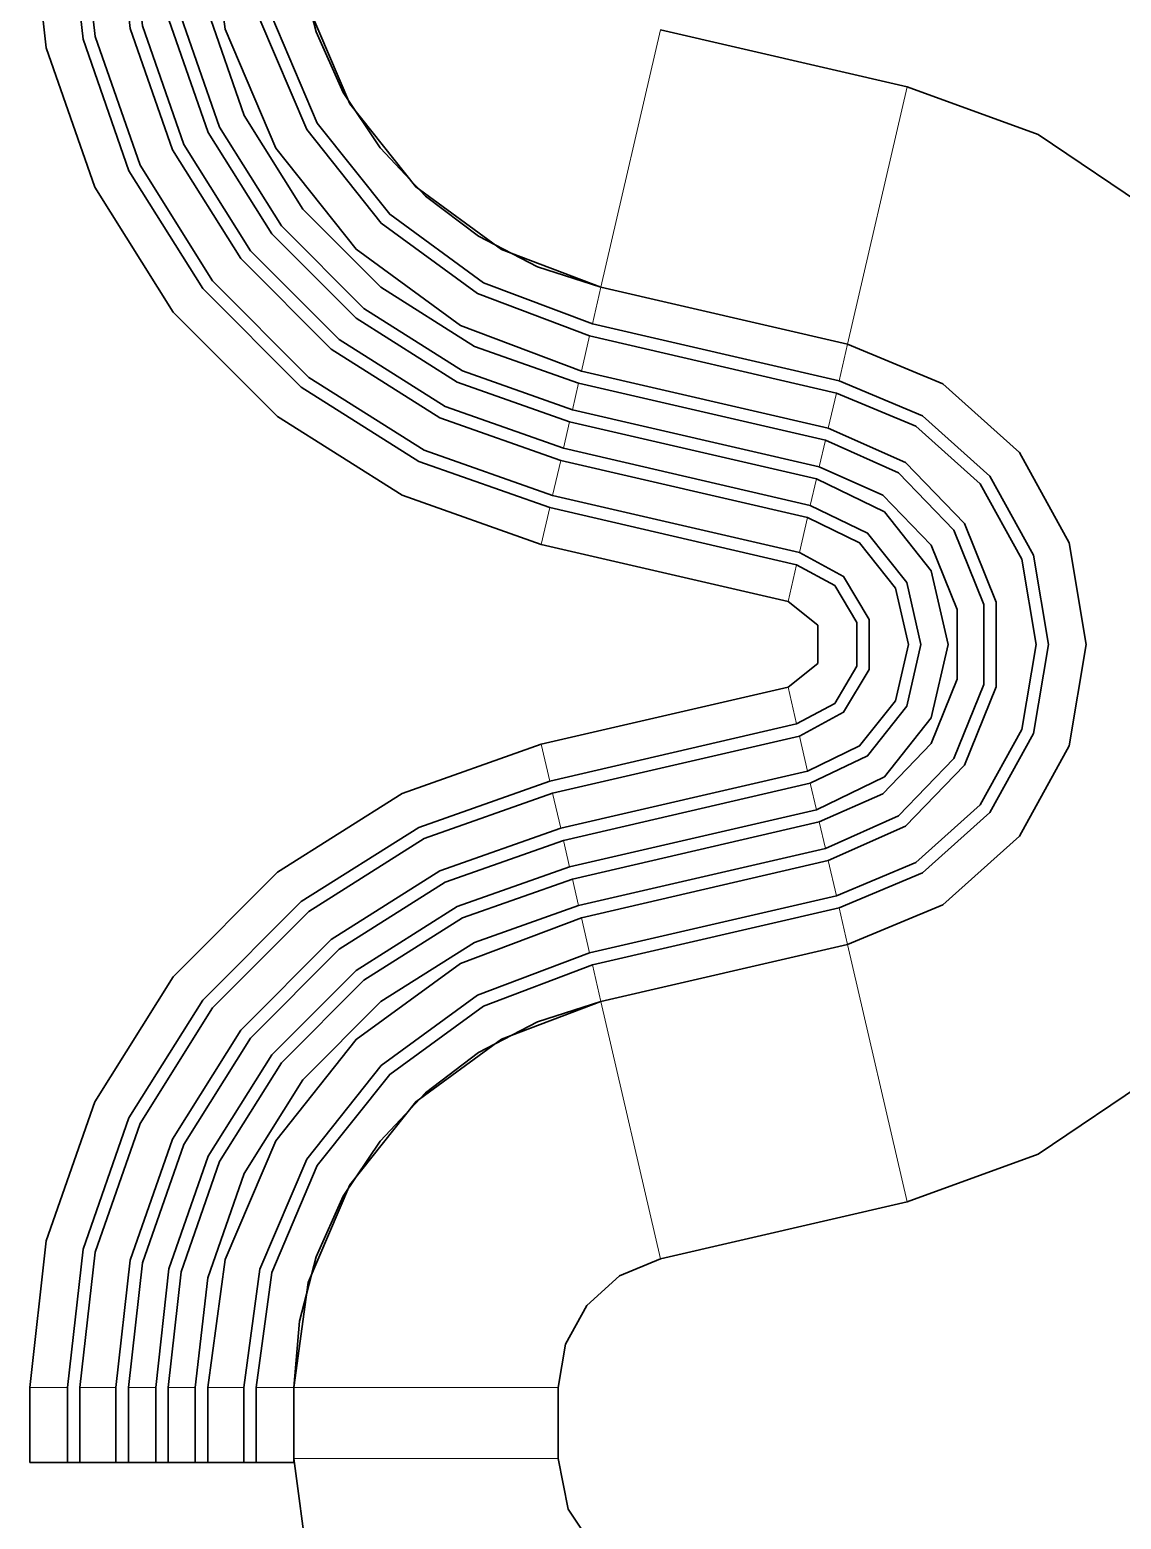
# Model space of a CAD drawing. Extents: x -442948 to -439736, y 420528 to 424220.
# Drawn here: x -441743.21 to -441730.81, y 423941.43 to 423958.35 of the extents above; entities that cross this region are included whole.
import ezdxf

# ---------------------------------------------------------------- set-up
doc = ezdxf.new("R2010")
doc.units = 0
doc.linetypes.add('DASHED2', pattern=[9.525, 6.35, -3.175])
for name, color, linetype, lineweight in [('GIZLI', 8, 'DASHED2', 18), ('GORUNEN', 7, 'Continuous', 35), ('TEGET', 8, 'Continuous', 18)]:
    doc.layers.add(name, color=color, linetype=linetype, lineweight=lineweight)

msp = doc.modelspace()

# ---------------------------------------------------------------- linework, layer by layer
at = {"layer": 'GIZLI'}
for points in [[(-441742.636, 423959.809), (-441742.463, 423958.27), (-441741.952, 423956.808), (-441741.13, 423955.496), (-441740.037, 423954.399), (-441738.728, 423953.572), (-441737.268, 423953.057)], [(-441742.086, 423959.809), (-441741.926, 423958.392), (-441741.457, 423957.046), (-441740.7, 423955.838), (-441739.693, 423954.828), (-441738.488, 423954.067), (-441737.144, 423953.593)], [(-441741.635, 423959.809), (-441741.487, 423958.492), (-441741.05, 423957.241), (-441740.347, 423956.119), (-441739.412, 423955.18), (-441738.291, 423954.473), (-441737.042, 423954.032)], [(-441741.184, 423959.809), (-441740.988, 423958.354), (-441740.412, 423957.004), (-441739.499, 423955.855), (-441738.313, 423954.99), (-441736.94, 423954.471)], [(-441740.634, 423959.809), (-441740.457, 423958.5), (-441739.94, 423957.286), (-441739.118, 423956.252), (-441738.051, 423955.474), (-441736.816, 423955.007)], [(-441737.268, 423949.675), (-441738.728, 423949.16), (-441740.037, 423948.333), (-441741.13, 423947.236), (-441741.952, 423945.924), (-441742.463, 423944.462), (-441742.636, 423942.924)], [(-441737.144, 423949.139), (-441738.488, 423948.665), (-441739.693, 423947.904), (-441740.7, 423946.894), (-441741.457, 423945.686), (-441741.926, 423944.34), (-441742.086, 423942.924)], [(-441737.042, 423948.7), (-441738.291, 423948.259), (-441739.412, 423947.552), (-441740.347, 423946.614), (-441741.05, 423945.491), (-441741.487, 423944.24), (-441741.635, 423942.924)], [(-441736.94, 423948.261), (-441738.313, 423947.742), (-441739.499, 423946.877), (-441740.412, 423945.728), (-441740.988, 423944.378), (-441741.184, 423942.924)], [(-441736.816, 423947.725), (-441738.051, 423947.258), (-441739.118, 423946.48), (-441739.94, 423945.446), (-441740.457, 423944.232), (-441740.634, 423942.924)], [(-441742.636, 423942.074), (-441742.636, 423942.924)], [(-441742.086, 423942.074), (-441742.086, 423942.924)], [(-441741.635, 423942.074), (-441741.635, 423942.924)], [(-441741.184, 423942.074), (-441741.184, 423942.924)], [(-441740.634, 423942.074), (-441740.634, 423942.924)], [(-441740.206, 423942.074), (-441743.206, 423942.074)]]:
    msp.add_lwpolyline(points, dxfattribs=at)
at = {"layer": 'GIZLI', "color": 6}
for points in [[(-441740.206, 423959.809), (-441740.142, 423959.057), (-441739.954, 423958.326), (-441739.647, 423957.636), (-441739.228, 423957.008), (-441738.71, 423956.459), (-441738.108, 423956.004), (-441737.438, 423955.656), (-441736.72, 423955.425)], [(-441740.206, 423959.809), (-441740.044, 423958.614), (-441739.571, 423957.505), (-441738.821, 423956.562), (-441737.847, 423955.851), (-441736.72, 423955.424)], [(-441736.044, 423958.347), (-441736.72, 423955.425)], [(-441736.044, 423958.347), (-441733.241, 423957.699)], [(-441733.241, 423957.699), (-441733.917, 423954.776)], [(-441733.241, 423945.033), (-441731.753, 423945.576), (-441730.44, 423946.462), (-441729.38, 423947.639), (-441728.637, 423949.037), (-441728.254, 423950.574), (-441728.254, 423952.158), (-441728.637, 423953.695), (-441729.38, 423955.093), (-441730.44, 423956.271), (-441731.753, 423957.157), (-441733.241, 423957.699)], [(-441736.72, 423955.425), (-441733.917, 423954.776)], [(-441733.917, 423954.776), (-441736.72, 423955.424)], [(-441734.013, 423954.359), (-441736.816, 423955.007)], [(-441733.917, 423947.956), (-441732.837, 423948.407), (-441731.966, 423949.188), (-441731.401, 423950.213), (-441731.206, 423951.366), (-441731.401, 423952.52), (-441731.966, 423953.544), (-441732.837, 423954.325), (-441733.917, 423954.776)], [(-441733.917, 423947.956), (-441732.837, 423948.407), (-441731.966, 423949.188), (-441731.401, 423950.213), (-441731.206, 423951.366), (-441731.401, 423952.52), (-441731.966, 423953.544), (-441732.837, 423954.326), (-441733.917, 423954.776)], [(-441733.917, 423947.956), (-441732.837, 423948.407), (-441731.966, 423949.188), (-441731.401, 423950.213), (-441731.206, 423951.366), (-441731.401, 423952.52), (-441731.966, 423953.544), (-441732.837, 423954.326), (-441733.917, 423954.776)], [(-441734.137, 423953.823), (-441736.94, 423954.471)], [(-441734.013, 423948.374), (-441733.066, 423948.769), (-441732.302, 423949.455), (-441731.806, 423950.354), (-441731.634, 423951.366), (-441731.806, 423952.378), (-441732.302, 423953.278), (-441733.066, 423953.963), (-441734.013, 423954.359)], [(-441734.239, 423953.384), (-441737.042, 423954.032)], [(-441734.137, 423948.91), (-441733.259, 423949.301), (-441732.591, 423949.993), (-441732.231, 423950.885), (-441732.231, 423951.847), (-441732.591, 423952.739), (-441733.259, 423953.431), (-441734.137, 423953.823)], [(-441734.341, 423952.945), (-441737.144, 423953.593)], [(-441734.239, 423949.349), (-441733.517, 423949.67), (-441732.969, 423950.239), (-441732.673, 423950.971), (-441732.673, 423951.761), (-441732.969, 423952.494), (-441733.517, 423953.062), (-441734.239, 423953.384)], [(-441734.465, 423952.409), (-441737.268, 423953.057)], [(-441734.341, 423949.788), (-441733.693, 423950.101), (-441733.245, 423950.665), (-441733.086, 423951.366), (-441733.245, 423952.068), (-441733.693, 423952.631), (-441734.341, 423952.945)], [(-441734.465, 423950.324), (-441733.965, 423950.594), (-441733.674, 423951.082), (-441733.674, 423951.65), (-441733.965, 423952.138), (-441734.465, 423952.409)], [(-441737.268, 423949.675), (-441734.465, 423950.324)], [(-441737.144, 423949.139), (-441734.341, 423949.788)], [(-441737.042, 423948.7), (-441734.239, 423949.349)], [(-441736.94, 423948.261), (-441734.137, 423948.91)], [(-441736.816, 423947.725), (-441734.013, 423948.374)], [(-441733.917, 423947.956), (-441736.72, 423947.308)], [(-441736.72, 423947.308), (-441733.917, 423947.956)], [(-441733.917, 423947.956), (-441733.241, 423945.033)], [(-441736.72, 423947.308), (-441737.847, 423946.881), (-441738.821, 423946.171), (-441739.571, 423945.227), (-441740.044, 423944.118), (-441740.206, 423942.924)], [(-441736.72, 423947.308), (-441737.847, 423946.881), (-441738.821, 423946.171), (-441739.571, 423945.227), (-441740.044, 423944.118), (-441740.206, 423942.924)], [(-441736.044, 423944.385), (-441736.72, 423947.308)], [(-441733.241, 423945.033), (-441736.044, 423944.385)], [(-441737.206, 423942.924), (-441737.122, 423943.418), (-441736.88, 423943.857), (-441736.507, 423944.191), (-441736.044, 423944.385)], [(-441740.206, 423942.924), (-441740.206, 423942.116)], [(-441740.206, 423942.074), (-441740.206, 423942.924)], [(-441737.206, 423942.924), (-441740.206, 423942.924)], [(-441737.206, 423942.924), (-441737.206, 423942.116)], [(-441740.206, 423942.116), (-441740.052, 423940.951), (-441739.603, 423939.866), (-441738.888, 423938.934), (-441737.956, 423938.219), (-441736.87, 423937.769), (-441735.706, 423937.616)], [(-441737.206, 423942.116), (-441740.206, 423942.116)], [(-441737.206, 423942.116), (-441737.092, 423941.542), (-441736.766, 423941.055), (-441736.28, 423940.73), (-441735.706, 423940.616)]]:
    msp.add_lwpolyline(points, dxfattribs=at)
at = {"layer": 'GORUNEN'}
for points in [[(-441737.396, 423952.502), (-441738.976, 423953.059), (-441740.393, 423953.954), (-441741.576, 423955.141), (-441742.466, 423956.561), (-441743.018, 423958.143), (-441743.206, 423959.809)], [(-441737.299, 423952.919), (-441738.789, 423953.445), (-441740.125, 423954.289), (-441741.241, 423955.408), (-441742.08, 423956.747), (-441742.601, 423958.239), (-441742.777, 423959.809)], [(-441742.636, 423959.809), (-441742.463, 423958.27), (-441741.952, 423956.808), (-441741.13, 423955.496), (-441740.037, 423954.399), (-441738.728, 423953.572), (-441737.268, 423953.057)], [(-441737.175, 423953.455), (-441738.55, 423953.94), (-441739.782, 423954.718), (-441740.81, 423955.75), (-441741.584, 423956.985), (-441742.064, 423958.361), (-441742.227, 423959.809)], [(-441742.086, 423959.809), (-441741.926, 423958.392), (-441741.457, 423957.046), (-441740.7, 423955.838), (-441739.693, 423954.828), (-441738.488, 423954.067), (-441737.144, 423953.593)], [(-441737.074, 423953.894), (-441738.353, 423954.346), (-441739.5, 423955.07), (-441740.458, 423956.031), (-441741.178, 423957.18), (-441741.625, 423958.461), (-441741.776, 423959.809)], [(-441741.635, 423959.809), (-441741.487, 423958.492), (-441741.05, 423957.241), (-441740.347, 423956.119), (-441739.412, 423955.18), (-441738.291, 423954.473), (-441737.042, 423954.032)], [(-441736.972, 423954.333), (-441738.156, 423954.751), (-441739.218, 423955.422), (-441740.105, 423956.311), (-441740.772, 423957.375), (-441741.185, 423958.561), (-441741.326, 423959.809)], [(-441741.184, 423959.809), (-441740.988, 423958.354), (-441740.412, 423957.004), (-441739.499, 423955.855), (-441738.313, 423954.99), (-441736.94, 423954.471)], [(-441736.848, 423954.869), (-441738.119, 423955.35), (-441739.216, 423956.15), (-441740.061, 423957.213), (-441740.594, 423958.463), (-441740.776, 423959.809)], [(-441740.634, 423959.809), (-441740.457, 423958.5), (-441739.94, 423957.286), (-441739.118, 423956.252), (-441738.051, 423955.474), (-441736.816, 423955.007)], [(-441743.206, 423942.924), (-441743.018, 423944.589), (-441742.466, 423946.171), (-441741.576, 423947.591), (-441740.393, 423948.778), (-441738.976, 423949.673), (-441737.396, 423950.231)], [(-441742.777, 423942.924), (-441742.601, 423944.494), (-441742.08, 423945.986), (-441741.241, 423947.324), (-441740.125, 423948.444), (-441738.789, 423949.287), (-441737.299, 423949.813)], [(-441737.268, 423949.675), (-441738.728, 423949.16), (-441740.037, 423948.333), (-441741.13, 423947.236), (-441741.952, 423945.924), (-441742.463, 423944.462), (-441742.636, 423942.924)], [(-441742.227, 423942.924), (-441742.064, 423944.372), (-441741.584, 423945.747), (-441740.81, 423946.982), (-441739.782, 423948.014), (-441738.55, 423948.792), (-441737.175, 423949.277)], [(-441737.144, 423949.139), (-441738.488, 423948.665), (-441739.693, 423947.904), (-441740.7, 423946.894), (-441741.457, 423945.686), (-441741.926, 423944.34), (-441742.086, 423942.924)], [(-441741.776, 423942.924), (-441741.625, 423944.272), (-441741.178, 423945.552), (-441740.458, 423946.702), (-441739.5, 423947.662), (-441738.353, 423948.387), (-441737.074, 423948.838)], [(-441737.042, 423948.7), (-441738.291, 423948.259), (-441739.412, 423947.552), (-441740.347, 423946.614), (-441741.05, 423945.491), (-441741.487, 423944.24), (-441741.635, 423942.924)], [(-441741.326, 423942.924), (-441741.185, 423944.171), (-441740.772, 423945.357), (-441740.105, 423946.421), (-441739.218, 423947.311), (-441738.156, 423947.981), (-441736.972, 423948.399)], [(-441736.94, 423948.261), (-441738.313, 423947.742), (-441739.499, 423946.877), (-441740.412, 423945.728), (-441740.988, 423944.378), (-441741.184, 423942.924)], [(-441740.776, 423942.924), (-441740.594, 423944.269), (-441740.061, 423945.519), (-441739.216, 423946.582), (-441738.119, 423947.382), (-441736.848, 423947.863)], [(-441736.816, 423947.725), (-441738.051, 423947.258), (-441739.118, 423946.48), (-441739.94, 423945.446), (-441740.457, 423944.232), (-441740.634, 423942.924)], [(-441743.206, 423942.074), (-441743.206, 423942.924)], [(-441742.777, 423942.074), (-441742.777, 423942.924)], [(-441742.636, 423942.074), (-441742.636, 423942.924)], [(-441742.227, 423942.074), (-441742.227, 423942.924)], [(-441742.086, 423942.074), (-441742.086, 423942.924)], [(-441741.776, 423942.074), (-441741.776, 423942.924)], [(-441741.635, 423942.074), (-441741.635, 423942.924)], [(-441741.326, 423942.074), (-441741.326, 423942.924)], [(-441741.184, 423942.074), (-441741.184, 423942.924)], [(-441740.776, 423942.074), (-441740.776, 423942.924)], [(-441740.634, 423942.074), (-441740.634, 423942.924)], [(-441742.777, 423942.074), (-441743.206, 423942.074)], [(-441742.636, 423942.074), (-441742.777, 423942.074)], [(-441742.227, 423942.074), (-441742.636, 423942.074)], [(-441742.086, 423942.074), (-441742.227, 423942.074)], [(-441741.776, 423942.074), (-441742.086, 423942.074)], [(-441741.635, 423942.074), (-441741.776, 423942.074)], [(-441741.326, 423942.074), (-441741.635, 423942.074)], [(-441741.184, 423942.074), (-441741.326, 423942.074)], [(-441740.776, 423942.074), (-441741.184, 423942.074)], [(-441740.634, 423942.074), (-441740.776, 423942.074)], [(-441740.206, 423942.074), (-441740.634, 423942.074)]]:
    msp.add_lwpolyline(points, dxfattribs=at)
at = {"layer": 'GORUNEN', "color": 6}
for points in [[(-441740.206, 423959.809), (-441740.142, 423959.057), (-441739.954, 423958.326), (-441739.647, 423957.636), (-441739.228, 423957.008), (-441738.71, 423956.459), (-441738.108, 423956.004), (-441737.438, 423955.656), (-441736.72, 423955.425)], [(-441740.206, 423959.809), (-441740.044, 423958.614), (-441739.571, 423957.505), (-441738.821, 423956.562), (-441737.847, 423955.851), (-441736.72, 423955.424)], [(-441736.044, 423958.347), (-441733.241, 423957.699)], [(-441733.241, 423945.033), (-441731.753, 423945.576), (-441730.44, 423946.462), (-441729.38, 423947.639), (-441728.637, 423949.037), (-441728.254, 423950.574), (-441728.254, 423952.158), (-441728.637, 423953.695), (-441729.38, 423955.093), (-441730.44, 423956.271), (-441731.753, 423957.157), (-441733.241, 423957.699)], [(-441736.72, 423955.425), (-441733.917, 423954.776)], [(-441733.917, 423954.776), (-441736.72, 423955.424)], [(-441734.045, 423954.221), (-441736.848, 423954.869)], [(-441734.013, 423954.359), (-441736.816, 423955.007)], [(-441733.917, 423947.956), (-441732.837, 423948.407), (-441731.966, 423949.188), (-441731.401, 423950.213), (-441731.206, 423951.366), (-441731.401, 423952.52), (-441731.966, 423953.544), (-441732.837, 423954.326), (-441733.917, 423954.776)], [(-441734.137, 423953.823), (-441736.94, 423954.471)], [(-441734.013, 423948.374), (-441733.066, 423948.769), (-441732.302, 423949.455), (-441731.806, 423950.354), (-441731.634, 423951.366), (-441731.806, 423952.378), (-441732.302, 423953.278), (-441733.066, 423953.963), (-441734.013, 423954.359)], [(-441734.169, 423953.685), (-441736.972, 423954.333)], [(-441734.045, 423948.511), (-441733.141, 423948.889), (-441732.412, 423949.543), (-441731.939, 423950.4), (-441731.776, 423951.366), (-441731.939, 423952.332), (-441732.412, 423953.19), (-441733.141, 423953.844), (-441734.045, 423954.221)], [(-441734.239, 423953.384), (-441737.042, 423954.032)], [(-441734.271, 423953.246), (-441737.074, 423953.894)], [(-441734.169, 423949.047), (-441733.34, 423949.417), (-441732.709, 423950.07), (-441732.369, 423950.912), (-441732.369, 423951.82), (-441732.709, 423952.662), (-441733.34, 423953.315), (-441734.169, 423953.685)], [(-441734.137, 423948.91), (-441733.259, 423949.301), (-441732.591, 423949.993), (-441732.231, 423950.885), (-441732.231, 423951.847), (-441732.591, 423952.739), (-441733.259, 423953.431), (-441734.137, 423953.823)], [(-441734.341, 423952.945), (-441737.144, 423953.593)], [(-441734.372, 423952.807), (-441737.175, 423953.455)], [(-441734.239, 423949.349), (-441733.517, 423949.67), (-441732.969, 423950.239), (-441732.673, 423950.971), (-441732.673, 423951.761), (-441732.969, 423952.494), (-441733.517, 423953.062), (-441734.239, 423953.384)], [(-441734.271, 423949.486), (-441733.5, 423949.86), (-441732.967, 423950.531), (-441732.776, 423951.366), (-441732.967, 423952.202), (-441733.5, 423952.872), (-441734.271, 423953.246)], [(-441734.465, 423952.409), (-441737.268, 423953.057)], [(-441734.496, 423952.271), (-441737.299, 423952.919)], [(-441734.341, 423949.788), (-441733.693, 423950.101), (-441733.245, 423950.665), (-441733.086, 423951.366), (-441733.245, 423952.068), (-441733.693, 423952.631), (-441734.341, 423952.945)], [(-441734.372, 423949.926), (-441733.782, 423950.212), (-441733.373, 423950.726), (-441733.227, 423951.366), (-441733.373, 423952.006), (-441733.782, 423952.52), (-441734.372, 423952.807)], [(-441734.593, 423951.853), (-441737.396, 423952.502)], [(-441734.465, 423950.324), (-441733.965, 423950.594), (-441733.674, 423951.082), (-441733.674, 423951.65), (-441733.965, 423952.138), (-441734.465, 423952.409)], [(-441734.496, 423950.462), (-441734.063, 423950.696), (-441733.811, 423951.12), (-441733.811, 423951.613), (-441734.063, 423952.036), (-441734.496, 423952.271)], [(-441734.593, 423950.879), (-441734.255, 423951.15), (-441734.255, 423951.583), (-441734.593, 423951.853)], [(-441737.396, 423950.231), (-441734.593, 423950.879)], [(-441737.299, 423949.813), (-441734.496, 423950.462)], [(-441737.268, 423949.675), (-441734.465, 423950.324)], [(-441737.175, 423949.277), (-441734.372, 423949.926)], [(-441737.144, 423949.139), (-441734.341, 423949.788)], [(-441737.074, 423948.838), (-441734.271, 423949.486)], [(-441737.042, 423948.7), (-441734.239, 423949.349)], [(-441736.972, 423948.399), (-441734.169, 423949.047)], [(-441736.94, 423948.261), (-441734.137, 423948.91)], [(-441736.848, 423947.863), (-441734.045, 423948.511)], [(-441736.816, 423947.725), (-441734.013, 423948.374)], [(-441733.917, 423947.956), (-441736.72, 423947.308)], [(-441736.72, 423947.308), (-441733.917, 423947.956)], [(-441733.917, 423947.956), (-441733.917, 423947.956)], [(-441740.206, 423942.924), (-441740.142, 423943.676), (-441739.954, 423944.407), (-441739.647, 423945.096), (-441739.228, 423945.724), (-441738.71, 423946.273), (-441738.108, 423946.729), (-441737.438, 423947.077), (-441736.72, 423947.308)], [(-441736.72, 423947.308), (-441737.847, 423946.881), (-441738.821, 423946.171), (-441739.571, 423945.227), (-441740.044, 423944.118), (-441740.206, 423942.924)], [(-441733.241, 423945.033), (-441736.044, 423944.385)], [(-441737.206, 423942.924), (-441737.122, 423943.418), (-441736.88, 423943.857), (-441736.507, 423944.191), (-441736.044, 423944.385)], [(-441740.206, 423942.924), (-441740.206, 423942.116)], [(-441740.206, 423942.074), (-441740.206, 423942.924)], [(-441737.206, 423942.924), (-441737.206, 423942.116)], [(-441740.206, 423942.116), (-441740.052, 423940.951), (-441739.603, 423939.866), (-441738.888, 423938.934), (-441737.956, 423938.219), (-441736.87, 423937.769), (-441735.706, 423937.616)], [(-441737.206, 423942.116), (-441737.092, 423941.542), (-441736.766, 423941.055), (-441736.28, 423940.73), (-441735.706, 423940.616)]]:
    msp.add_lwpolyline(points, dxfattribs=at)
at = {"layer": 'TEGET', "color": 6}
for points in [[(-441736.044, 423958.347), (-441736.72, 423955.425)], [(-441733.241, 423957.699), (-441733.917, 423954.776)], [(-441736.72, 423955.424), (-441736.816, 423955.007)], [(-441736.848, 423954.869), (-441736.94, 423954.471)], [(-441734.013, 423954.359), (-441733.917, 423954.776)], [(-441736.972, 423954.333), (-441737.042, 423954.032)], [(-441734.137, 423953.823), (-441734.045, 423954.221)], [(-441737.074, 423953.894), (-441737.144, 423953.593)], [(-441734.239, 423953.384), (-441734.169, 423953.685)], [(-441737.175, 423953.455), (-441737.268, 423953.057)], [(-441734.341, 423952.945), (-441734.271, 423953.246)], [(-441737.299, 423952.919), (-441737.396, 423952.502)], [(-441734.465, 423952.409), (-441734.372, 423952.807)], [(-441734.593, 423951.853), (-441734.496, 423952.271)], [(-441734.496, 423950.462), (-441734.593, 423950.879)], [(-441734.372, 423949.926), (-441734.465, 423950.324)], [(-441737.299, 423949.813), (-441737.396, 423950.231)], [(-441734.271, 423949.486), (-441734.341, 423949.788)], [(-441737.175, 423949.277), (-441737.268, 423949.675)], [(-441734.169, 423949.047), (-441734.239, 423949.349)], [(-441737.074, 423948.838), (-441737.144, 423949.139)], [(-441734.045, 423948.511), (-441734.137, 423948.91)], [(-441736.972, 423948.399), (-441737.042, 423948.7)], [(-441736.848, 423947.863), (-441736.94, 423948.261)], [(-441733.917, 423947.956), (-441734.013, 423948.374)], [(-441733.917, 423947.956), (-441733.241, 423945.033)], [(-441736.72, 423947.308), (-441736.816, 423947.725)], [(-441736.044, 423944.385), (-441736.72, 423947.308)], [(-441737.206, 423942.924), (-441740.206, 423942.924)], [(-441737.206, 423942.116), (-441740.206, 423942.116)]]:
    msp.add_lwpolyline(points, dxfattribs=at)
at = {"layer": 'TEGET'}
for points in [[(-441742.777, 423942.924), (-441743.206, 423942.924)], [(-441742.227, 423942.924), (-441742.636, 423942.924)], [(-441741.776, 423942.924), (-441742.086, 423942.924)], [(-441741.326, 423942.924), (-441741.635, 423942.924)], [(-441740.776, 423942.924), (-441741.184, 423942.924)], [(-441740.206, 423942.924), (-441740.634, 423942.924)]]:
    msp.add_lwpolyline(points, dxfattribs=at)

doc.saveas('drawing.dxf')
